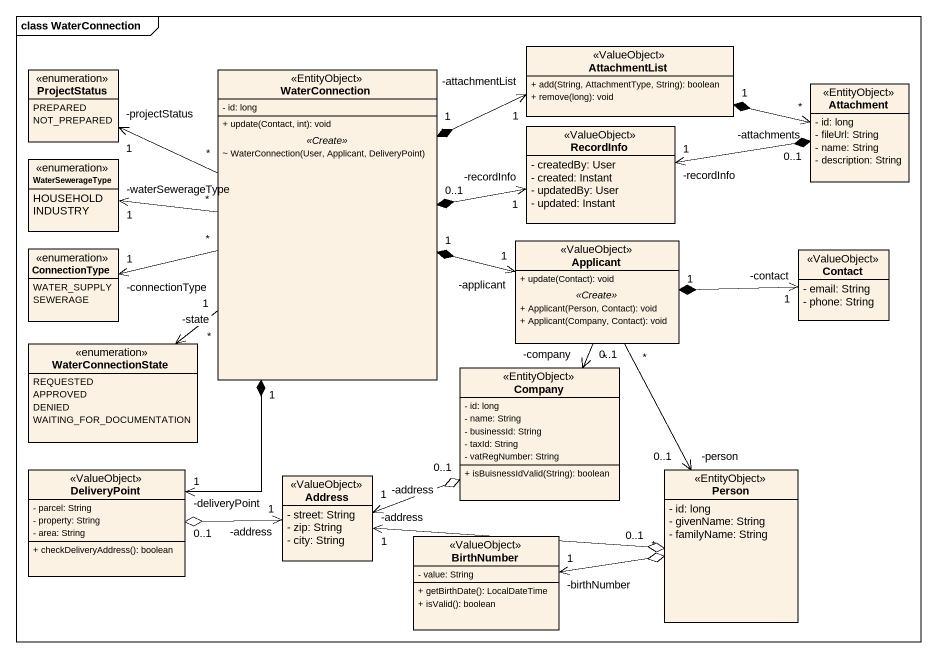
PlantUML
@startuml
mainframe class WaterConnection
hide circle
hide empty members
skinparam classAttributeIconSize 0
class AttachmentList <<ValueObject>> {
  + add(String, AttachmentType, String): boolean
  + remove(long): void
}
enum ProjectStatus {
  PREPARED
  NOT_PREPARED
}
class WaterConnection <<EntityObject>> {
  - id: long
  --
  + update(Contact, int): void
  .. <<Create>> ..
  ~ WaterConnection(User, Applicant, DeliveryPoint)
}
class Attachment <<EntityObject>> {
  - id: long
  - fileUrl: String
  - name: String
  - description: String
}
class RecordInfo <<ValueObject>> {
  - createdBy: User
  - created: Instant
  - updatedBy: User
  - updated: Instant
}
enum WaterSewerageType {
  HOUSEHOLD
  INDUSTRY
}
enum ConnectionType {
  WATER_SUPPLY
  SEWERAGE
}
class Applicant <<ValueObject>> {
  + update(Contact): void
  .. <<Create>> ..
  + Applicant(Person, Contact): void
  + Applicant(Company, Contact): void
}
class Contact <<ValueObject>> {
  - email: String
  - phone: String
}
enum WaterConnectionState {
  REQUESTED
  APPROVED
  DENIED
  WAITING_FOR_DOCUMENTATION
}
class Company <<EntityObject>> {
  - id: long
  - name: String
  - businessId: String
  - taxId: String
  - vatRegNumber: String
  + isBuisnessIdValid(String): boolean
}
class DeliveryPoint <<ValueObject>> {
  - parcel: String
  - property: String
  - area: String
  + checkDeliveryAddress(): boolean
}
class Address <<ValueObject>> {
  - street: String
  - zip: String
  - city: String
}
class "Person" as Person_ <<EntityObject>> {
  - id: long
  - givenName: String
  - familyName: String
}
class BirthNumber <<ValueObject>> {
  - value: String
  + getBirthDate(): LocalDateTime
  + isValid(): boolean
}
AttachmentList "1" *-right-> "-attachments\n*" Attachment
WaterConnection "1" *-right-> "-attachmentList\n1" AttachmentList
WaterConnection "*" -left-> "-projectStatus\n1" ProjectStatus
WaterConnection "0..1" *-right-> "-recordInfo\n1" RecordInfo
WaterConnection "*" -left-> "-waterSewerageType\n1" WaterSewerageType
WaterConnection "*" -left-> "-connectionType\n1" ConnectionType
WaterConnection "1" *-right-> "-applicant\n1" Applicant
WaterConnection "*" --> "-state\n1" WaterConnectionState
WaterConnection "1" *--> "-deliveryPoint\n1" DeliveryPoint
Attachment "0..1" *-left-> "-recordInfo\n1" RecordInfo
Applicant "1" *-right-> "-contact\n1" Contact
Applicant "*" --> "-company\n0..1" Company
Applicant "*" --> "-person\n0..1" Person_
Company "0..1" o-left-> "-address\n1" Address
DeliveryPoint "0..1" o-right-> "-address\n1" Address
Person_ "0..1" o-left-> "-address\n1" Address
Person_ "*" o-left-> "-birthNumber\n1" BirthNumber
@enduml
